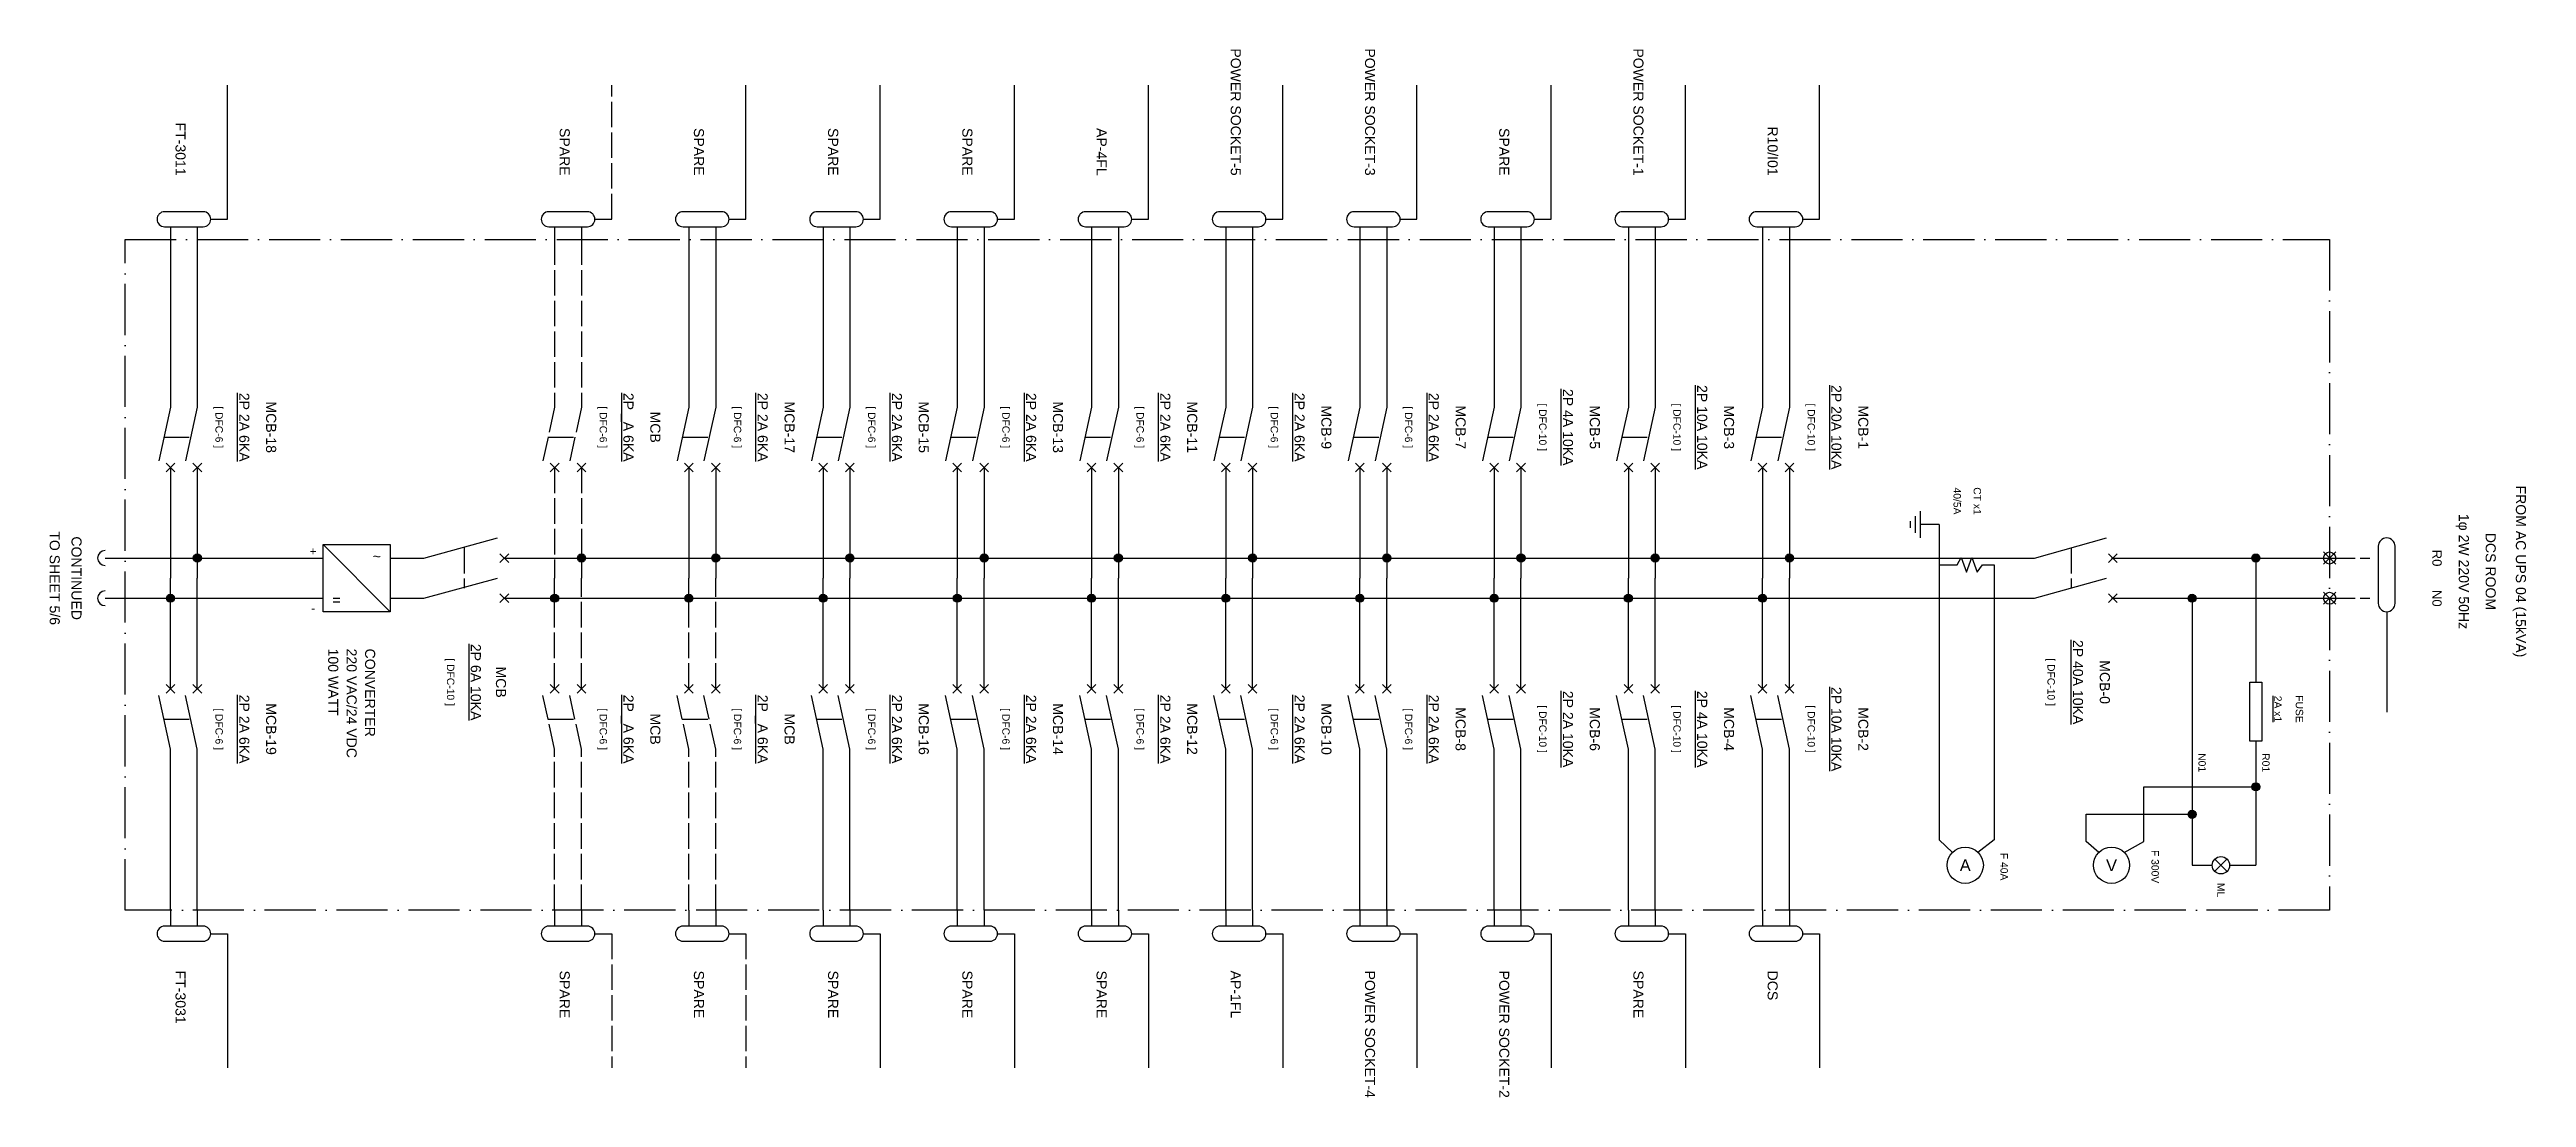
# Model space of a CAD drawing. Header units: millimetres. Extents: x 5 to 744, y 44 to 357.
import ezdxf
from ezdxf.enums import TextEntityAlignment as Align

# ---------------------------------------------------------------- set-up
doc = ezdxf.new("R2010")
doc.units = ezdxf.units.MM
doc.header["$LTSCALE"] = 6
doc.linetypes.add('DASHDOT', pattern=[3.556, 2.54, -0.508, 0, -0.508])
doc.linetypes.add('DASHED', pattern=[1.524, 1.27, -0.254])
for name, color, linetype in [('BREAKER', 7, 'Continuous'), ('ENCLOSURE', 7, 'Continuous'), ('GLAND', 7, 'Continuous'), ('INSTRUMENT', 7, 'Continuous'), ('SPARE', 8, 'Continuous'), ('TEXT', 7, 'Continuous'), ('TEXT_SPARE', 8, 'Continuous'), ('WIRE', 7, 'Continuous')]:
    doc.layers.add(name, color=color, linetype=linetype)
doc.styles.add('DRAW', font='arial.ttf', dxfattribs={"width": 0.8})

msp = doc.modelspace()

# ---------------------------------------------------------------- hatches: boundary and pattern name
at = {"layer": 'SPARE'}
h = msp.add_hatch(color=7, dxfattribs=at)
edge = h.paths.add_edge_path()
edge.add_arc((164, 205), 1.2, 0, 360)
h = msp.add_hatch(color=7, dxfattribs=at)
edge = h.paths.add_edge_path()
edge.add_arc((156, 193), 1.2, 0, 360)
at = {"layer": 'WIRE'}
h = msp.add_hatch(color=7, dxfattribs=at)
edge = h.paths.add_edge_path()
edge.add_arc((49.5, 205), 1.2, 0, 360)
h = msp.add_hatch(color=7, dxfattribs=at)
edge = h.paths.add_edge_path()
edge.add_arc((204, 205), 1.2, 0, 360)
h = msp.add_hatch(color=7, dxfattribs=at)
edge = h.paths.add_edge_path()
edge.add_arc((244, 205), 1.2, 0, 360)
h = msp.add_hatch(color=7, dxfattribs=at)
edge = h.paths.add_edge_path()
edge.add_arc((284, 205), 1.2, 0, 360)
h = msp.add_hatch(color=7, dxfattribs=at)
edge = h.paths.add_edge_path()
edge.add_arc((324, 205), 1.2, 0, 360)
h = msp.add_hatch(color=7, dxfattribs=at)
edge = h.paths.add_edge_path()
edge.add_arc((364, 205), 1.2, 0, 360)
h = msp.add_hatch(color=7, dxfattribs=at)
edge = h.paths.add_edge_path()
edge.add_arc((404, 205), 1.2, 0, 360)
h = msp.add_hatch(color=7, dxfattribs=at)
edge = h.paths.add_edge_path()
edge.add_arc((444, 205), 1.2, 0, 360)
h = msp.add_hatch(color=7, dxfattribs=at)
edge = h.paths.add_edge_path()
edge.add_arc((484, 205), 1.2, 0, 360)
h = msp.add_hatch(color=7, dxfattribs=at)
edge = h.paths.add_edge_path()
edge.add_arc((524, 205), 1.2, 0, 360)
h = msp.add_hatch(color=7, dxfattribs=at)
edge = h.paths.add_edge_path()
edge.add_arc((663, 205), 1.2, 0, 360)
h = msp.add_hatch(color=7, dxfattribs=at)
edge = h.paths.add_edge_path()
edge.add_arc((41.5, 193), 1.2, 0, 360)
h = msp.add_hatch(color=7, dxfattribs=at)
edge = h.paths.add_edge_path()
edge.add_arc((196, 193), 1.2, 0, 360)
h = msp.add_hatch(color=7, dxfattribs=at)
edge = h.paths.add_edge_path()
edge.add_arc((236, 193), 1.2, 0, 360)
h = msp.add_hatch(color=7, dxfattribs=at)
edge = h.paths.add_edge_path()
edge.add_arc((276, 193), 1.2, 0, 360)
h = msp.add_hatch(color=7, dxfattribs=at)
edge = h.paths.add_edge_path()
edge.add_arc((316, 193), 1.2, 0, 360)
h = msp.add_hatch(color=7, dxfattribs=at)
edge = h.paths.add_edge_path()
edge.add_arc((356, 193), 1.2, 0, 360)
h = msp.add_hatch(color=7, dxfattribs=at)
edge = h.paths.add_edge_path()
edge.add_arc((396, 193), 1.2, 0, 360)
h = msp.add_hatch(color=7, dxfattribs=at)
edge = h.paths.add_edge_path()
edge.add_arc((436, 193), 1.2, 0, 360)
h = msp.add_hatch(color=7, dxfattribs=at)
edge = h.paths.add_edge_path()
edge.add_arc((476, 193), 1.2, 0, 360)
h = msp.add_hatch(color=7, dxfattribs=at)
edge = h.paths.add_edge_path()
edge.add_arc((516, 193), 1.2, 0, 360)
h = msp.add_hatch(color=7, dxfattribs=at)
edge = h.paths.add_edge_path()
edge.add_arc((644, 193), 1.2, 0, 360)
h = msp.add_hatch(color=7, dxfattribs=at)
edge = h.paths.add_edge_path()
edge.add_arc((663, 136.8), 1.2, 0, 360)
h = msp.add_hatch(color=7, dxfattribs=at)
edge = h.paths.add_edge_path()
edge.add_arc((644, 128.6), 1.2, 0, 360)

# ---------------------------------------------------------------- linework, layer by layer
at = {"layer": 'BREAKER'}
for p, q in [((41.5, 250), (38, 234)), ((49.5, 250), (46, 234)), ((196, 250), (192.5, 234)), ((204, 250), (200.5, 234)), ((236, 250), (232.5, 234)), ((244, 250), (240.5, 234)), ((276, 250), (272.5, 234)), ((284, 250), (280.5, 234)), ((316, 250), (312.5, 234)), ((324, 250), (320.5, 234)), ((356, 250), (352.5, 234)), ((364, 250), (360.5, 234)), ((396, 250), (392.5, 234)), ((404, 250), (400.5, 234)), ((436, 250), (432.5, 234)), ((444, 250), (440.5, 234)), ((476, 250), (472.5, 234)), ((484, 250), (480.5, 234)), ((516, 250), (512.5, 234)), ((524, 250), (520.5, 234)), ((40.2, 233.3), (42.8, 230.7)), ((40.2, 230.7), (42.8, 233.3)), ((48.2, 233.3), (50.8, 230.7)), ((48.2, 230.7), (50.8, 233.3)), ((194.7, 233.3), (197.3, 230.7)), ((194.7, 230.7), (197.3, 233.3)), ((202.7, 233.3), (205.3, 230.7)), ((202.7, 230.7), (205.3, 233.3)), ((234.7, 233.3), (237.3, 230.7)), ((234.7, 230.7), (237.3, 233.3)), ((242.7, 233.3), (245.3, 230.7)), ((242.7, 230.7), (245.3, 233.3)), ((274.7, 233.3), (277.3, 230.7)), ((274.7, 230.7), (277.3, 233.3)), ((282.7, 233.3), (285.3, 230.7)), ((282.7, 230.7), (285.3, 233.3)), ((314.7, 233.3), (317.3, 230.7)), ((314.7, 230.7), (317.3, 233.3)), ((322.7, 233.3), (325.3, 230.7)), ((322.7, 230.7), (325.3, 233.3)), ((354.7, 233.3), (357.3, 230.7)), ((354.7, 230.7), (357.3, 233.3)), ((362.7, 233.3), (365.3, 230.7)), ((362.7, 230.7), (365.3, 233.3)), ((394.7, 233.3), (397.3, 230.7)), ((394.7, 230.7), (397.3, 233.3)), ((402.7, 233.3), (405.3, 230.7)), ((402.7, 230.7), (405.3, 233.3)), ((434.7, 233.3), (437.3, 230.7)), ((434.7, 230.7), (437.3, 233.3)), ((442.7, 233.3), (445.3, 230.7)), ((442.7, 230.7), (445.3, 233.3)), ((474.7, 233.3), (477.3, 230.7)), ((474.7, 230.7), (477.3, 233.3)), ((482.7, 233.3), (485.3, 230.7)), ((482.7, 230.7), (485.3, 233.3)), ((514.7, 233.3), (517.3, 230.7)), ((514.7, 230.7), (517.3, 233.3)), ((522.7, 233.3), (525.3, 230.7)), ((522.7, 230.7), (525.3, 233.3)), ((117, 205), (139, 211)), ((597, 205), (618.5, 211)), ((139.7, 206.3), (142.3, 203.7)), ((139.7, 203.7), (142.3, 206.3)), ((619.1, 206.3), (621.7, 203.7)), ((619.1, 203.7), (621.7, 206.3)), ((117, 193), (139, 199)), ((139.7, 194.3), (142.3, 191.7)), ((139.7, 191.7), (142.3, 194.3)), ((597, 193), (618.5, 199)), ((619.1, 194.3), (621.7, 191.7)), ((619.1, 191.7), (621.7, 194.3)), ((41.5, 148), (38, 164)), ((40.2, 167.3), (42.8, 164.7)), ((40.2, 164.7), (42.8, 167.3)), ((49.5, 148), (46, 164)), ((48.2, 167.3), (50.8, 164.7)), ((48.2, 164.7), (50.8, 167.3)), ((236, 148), (232.5, 164)), ((234.7, 167.3), (237.3, 164.7)), ((234.7, 164.7), (237.3, 167.3)), ((244, 148), (240.5, 164)), ((242.7, 167.3), (245.3, 164.7)), ((242.7, 164.7), (245.3, 167.3)), ((276, 148), (272.5, 164)), ((274.7, 167.3), (277.3, 164.7)), ((274.7, 164.7), (277.3, 167.3)), ((284, 148), (280.5, 164)), ((282.7, 167.3), (285.3, 164.7)), ((282.7, 164.7), (285.3, 167.3)), ((316, 148), (312.5, 164)), ((314.7, 167.3), (317.3, 164.7)), ((314.7, 164.7), (317.3, 167.3)), ((324, 148), (320.5, 164)), ((322.7, 167.3), (325.3, 164.7)), ((322.7, 164.7), (325.3, 167.3)), ((356, 148), (352.5, 164)), ((354.7, 167.3), (357.3, 164.7)), ((354.7, 164.7), (357.3, 167.3)), ((364, 148), (360.5, 164)), ((362.7, 167.3), (365.3, 164.7)), ((362.7, 164.7), (365.3, 167.3)), ((396, 148), (392.5, 164)), ((394.7, 167.3), (397.3, 164.7)), ((394.7, 164.7), (397.3, 167.3)), ((404, 148), (400.5, 164)), ((402.7, 167.3), (405.3, 164.7)), ((402.7, 164.7), (405.3, 167.3)), ((436, 148), (432.5, 164)), ((434.7, 167.3), (437.3, 164.7)), ((434.7, 164.7), (437.3, 167.3)), ((444, 148), (440.5, 164)), ((442.7, 167.3), (445.3, 164.7)), ((442.7, 164.7), (445.3, 167.3)), ((476, 148), (472.5, 164)), ((474.7, 167.3), (477.3, 164.7)), ((474.7, 164.7), (477.3, 167.3)), ((484, 148), (480.5, 164)), ((482.7, 167.3), (485.3, 164.7)), ((482.7, 164.7), (485.3, 167.3)), ((516, 148), (512.5, 164)), ((514.7, 167.3), (517.3, 164.7)), ((514.7, 164.7), (517.3, 167.3)), ((524, 148), (520.5, 164)), ((522.7, 167.3), (525.3, 164.7)), ((522.7, 164.7), (525.3, 167.3))]:
    msp.add_line(p, q, dxfattribs=at)
at = {"layer": 'BREAKER', "linetype": 'DASHED'}
for p, q in [((39.5, 241), (47.5, 241)), ((194, 241), (202, 241)), ((234, 241), (242, 241)), ((274, 241), (282, 241)), ((314, 241), (322, 241)), ((354, 241), (362, 241)), ((394, 241), (402, 241)), ((434, 241), (442, 241)), ((474, 241), (482, 241)), ((514, 241), (522, 241)), ((129, 208), (129, 196)), ((608, 208), (608, 196)), ((39.5, 157), (47.5, 157)), ((234, 157), (242, 157)), ((274, 157), (282, 157)), ((314, 157), (322, 157)), ((354, 157), (362, 157)), ((394, 157), (402, 157)), ((434, 157), (442, 157)), ((474, 157), (482, 157)), ((514, 157), (522, 157))]:
    msp.add_line(p, q, dxfattribs=at)
at = {"layer": 'ENCLOSURE', "linetype": 'DASHDOT'}
msp.add_lwpolyline([(28, 300), (685, 300), (685, 100), (28, 100), (28, 300)], dxfattribs=at)
at = {"layer": 'GLAND'}
for points in [[(39.75, 303.75), (51.25, 303.75, 1), (51.25, 308.25), (39.75, 308.25, 1)], [(194.25, 303.75), (205.75, 303.75, 1), (205.75, 308.25), (194.25, 308.25, 1)], [(234.25, 303.75), (245.75, 303.75, 1), (245.75, 308.25), (234.25, 308.25, 1)], [(274.25, 303.75), (285.75, 303.75, 1), (285.75, 308.25), (274.25, 308.25, 1)], [(314.25, 303.75), (325.75, 303.75, 1), (325.75, 308.25), (314.25, 308.25, 1)], [(354.25, 303.75), (365.75, 303.75, 1), (365.75, 308.25), (354.25, 308.25, 1)], [(394.25, 303.75), (405.75, 303.75, 1), (405.75, 308.25), (394.25, 308.25, 1)], [(434.25, 303.75), (445.75, 303.75, 1), (445.75, 308.25), (434.25, 308.25, 1)], [(474.25, 303.75), (485.75, 303.75, 1), (485.75, 308.25), (474.25, 308.25, 1)], [(514.25, 303.75), (525.75, 303.75, 1), (525.75, 308.25), (514.25, 308.25, 1)], [(704.5, 208.5, 1), (699.5, 208.5), (699.5, 191.5, 1), (704.5, 191.5)], [(39.75, 90.75), (51.25, 90.75, 1), (51.25, 95.25), (39.75, 95.25, 1)], [(234.25, 90.75), (245.75, 90.75, 1), (245.75, 95.25), (234.25, 95.25, 1)], [(274.25, 90.75), (285.75, 90.75, 1), (285.75, 95.25), (274.25, 95.25, 1)], [(314.25, 90.75), (325.75, 90.75, 1), (325.75, 95.25), (314.25, 95.25, 1)], [(354.25, 90.75), (365.75, 90.75, 1), (365.75, 95.25), (354.25, 95.25, 1)], [(394.25, 90.75), (405.75, 90.75, 1), (405.75, 95.25), (394.25, 95.25, 1)], [(434.25, 90.75), (445.75, 90.75, 1), (445.75, 95.25), (434.25, 95.25, 1)], [(474.25, 90.75), (485.75, 90.75, 1), (485.75, 95.25), (474.25, 95.25, 1)], [(514.25, 90.75), (525.75, 90.75, 1), (525.75, 95.25), (514.25, 95.25, 1)]]:
    msp.add_lwpolyline(points, format="xyb", close=True, dxfattribs=at)
at = {"layer": 'INSTRUMENT'}
for p, q in [((87, 209), (107, 189)), ((650.8, 115.2), (654.4, 111.6)), ((650.8, 111.6), (654.4, 115.2))]:
    msp.add_line(p, q, dxfattribs=at)
for points in [[(87, 209), (107, 209), (107, 189), (87, 189)], [(661.2, 168), (664.8, 168), (664.8, 150.4), (661.2, 150.4)]]:
    msp.add_lwpolyline(points, close=True, dxfattribs=at)
msp.add_lwpolyline([(568.6, 203), (574, 203), (575.2, 205.2), (576.8, 200.8), (578.4, 205.2), (580, 200.8), (581.5, 203), (585, 203)], dxfattribs=at)
for centre, radius in [((576.4, 113.4), 5.4), ((620, 113.4), 5.4), ((652.6, 113.4), 2.6)]:
    msp.add_circle(centre, radius, dxfattribs=at)
at = {"layer": 'SPARE', "linetype": 'DASHED'}
for p, q in [((156, 303.75), (156, 300)), ((164, 303.75), (164, 300)), ((156, 300), (156, 250)), ((164, 300), (164, 250)), ((156, 250), (152.5, 234)), ((164, 250), (160.5, 234)), ((154, 241), (162, 241)), ((156, 232), (156, 199)), ((164, 232), (164, 199)), ((156, 166), (156, 199)), ((164, 166), (164, 199)), ((196, 166), (196, 199)), ((204, 166), (204, 199)), ((156, 148), (152.5, 164)), ((164, 148), (160.5, 164)), ((196, 148), (192.5, 164)), ((204, 148), (200.5, 164)), ((154, 157), (162, 157)), ((194, 157), (202, 157)), ((156, 100), (156, 148)), ((164, 100), (164, 148)), ((196, 100), (196, 148)), ((204, 100), (204, 148)), ((156, 100), (156, 95.25)), ((164, 100), (164, 95.25)), ((196, 100), (196, 95.25)), ((204, 100), (204, 95.25))]:
    msp.add_line(p, q, dxfattribs=at)
at = {"layer": 'SPARE'}
for p, q in [((154.7, 233.3), (157.3, 230.7)), ((154.7, 230.7), (157.3, 233.3)), ((162.7, 233.3), (165.3, 230.7)), ((162.7, 230.7), (165.3, 233.3)), ((154.7, 167.3), (157.3, 164.7)), ((154.7, 164.7), (157.3, 167.3)), ((162.7, 167.3), (165.3, 164.7)), ((162.7, 164.7), (165.3, 167.3)), ((194.7, 167.3), (197.3, 164.7)), ((194.7, 164.7), (197.3, 167.3)), ((202.7, 167.3), (205.3, 164.7)), ((202.7, 164.7), (205.3, 167.3))]:
    msp.add_line(p, q, dxfattribs=at)
at = {"layer": 'SPARE', "linetype": 'DASHED'}
for points in [[(168, 306), (173, 306), (173, 346)], [(168, 93), (173, 93), (173, 53)], [(208, 93), (213, 93), (213, 53)]]:
    msp.add_lwpolyline(points, dxfattribs=at)
at = {"layer": 'SPARE'}
for points in [[(154.25, 303.75), (165.75, 303.75, 1), (165.75, 308.25), (154.25, 308.25, 1)], [(154.25, 90.75), (165.75, 90.75, 1), (165.75, 95.25), (154.25, 95.25, 1)], [(194.25, 90.75), (205.75, 90.75, 1), (205.75, 95.25), (194.25, 95.25, 1)]]:
    msp.add_lwpolyline(points, format="xyb", close=True, dxfattribs=at)
for centre in [(164, 205), (156, 193)]:
    msp.add_circle(centre, 1.2, dxfattribs=at)
at = {"layer": 'WIRE', "linetype": 'DASHED'}
for p, q in [((41.5, 303.75), (41.5, 300)), ((49.5, 303.75), (49.5, 300)), ((196, 303.75), (196, 300)), ((204, 303.75), (204, 300)), ((236, 303.75), (236, 300)), ((244, 303.75), (244, 300)), ((276, 303.75), (276, 300)), ((284, 303.75), (284, 300)), ((316, 303.75), (316, 300)), ((324, 303.75), (324, 300)), ((356, 303.75), (356, 300)), ((364, 303.75), (364, 300)), ((396, 303.75), (396, 300)), ((404, 303.75), (404, 300)), ((436, 303.75), (436, 300)), ((444, 303.75), (444, 300)), ((476, 303.75), (476, 300)), ((484, 303.75), (484, 300)), ((516, 303.75), (516, 300)), ((524, 303.75), (524, 300)), ((685, 205), (696, 205)), ((685, 193), (696, 193)), ((41.5, 100), (41.5, 95.25)), ((49.5, 100), (49.5, 95.25)), ((236, 100), (236, 95.25)), ((244, 100), (244, 95.25)), ((276, 100), (276, 95.25)), ((284, 100), (284, 95.25)), ((316, 100), (316, 95.25)), ((324, 100), (324, 95.25)), ((356, 100), (356, 95.25)), ((364, 100), (364, 95.25)), ((396, 100), (396, 95.25)), ((404, 100), (404, 95.25)), ((436, 100), (436, 95.25)), ((444, 100), (444, 95.25)), ((476, 100), (476, 95.25)), ((484, 100), (484, 95.25)), ((516, 100), (516, 95.25)), ((524, 100), (524, 95.25))]:
    msp.add_line(p, q, dxfattribs=at)
at = {"layer": 'WIRE'}
for p, q in [((41.5, 300), (41.5, 250)), ((49.5, 300), (49.5, 250)), ((196, 300), (196, 250)), ((204, 300), (204, 250)), ((236, 300), (236, 250)), ((244, 300), (244, 250)), ((276, 300), (276, 250)), ((284, 300), (284, 250)), ((316, 300), (316, 250)), ((324, 300), (324, 250)), ((356, 300), (356, 250)), ((364, 300), (364, 250)), ((396, 300), (396, 250)), ((404, 300), (404, 250)), ((436, 300), (436, 250)), ((444, 300), (444, 250)), ((476, 300), (476, 250)), ((484, 300), (484, 250)), ((516, 300), (516, 250)), ((524, 300), (524, 250)), ((41.5, 232), (41.5, 199)), ((49.5, 232), (49.5, 199)), ((196, 232), (196, 199)), ((204, 232), (204, 199)), ((236, 232), (236, 199)), ((244, 232), (244, 199)), ((276, 232), (276, 199)), ((284, 232), (284, 199)), ((316, 232), (316, 199)), ((324, 232), (324, 199)), ((356, 232), (356, 199)), ((364, 232), (364, 199)), ((396, 232), (396, 199)), ((404, 232), (404, 199)), ((436, 232), (436, 199)), ((444, 232), (444, 199)), ((476, 232), (476, 199)), ((484, 232), (484, 199)), ((516, 232), (516, 199)), ((524, 232), (524, 199)), ((560, 216), (560, 214)), ((561.5, 217.5), (561.5, 212.5)), ((563, 219), (563, 211)), ((568.6, 215), (563, 215)), ((683.2, 206.8), (686.8, 203.2)), ((683.2, 203.2), (686.8, 206.8)), ((22, 205), (87, 205)), ((107, 205), (117, 205)), ((141, 205), (597, 205)), ((568.6, 203), (568.6, 121)), ((585, 203), (585, 121)), ((620, 205), (685, 205)), ((663, 205), (663, 168)), ((696, 205), (697, 205)), ((22, 193), (87, 193)), ((41.5, 166), (41.5, 199)), ((49.5, 166), (49.5, 199)), ((107, 193), (117, 193)), ((141, 193), (597, 193)), ((236, 166), (236, 199)), ((244, 166), (244, 199)), ((276, 166), (276, 199)), ((284, 166), (284, 199)), ((316, 166), (316, 199)), ((324, 166), (324, 199)), ((356, 166), (356, 199)), ((364, 166), (364, 199)), ((396, 166), (396, 199)), ((404, 166), (404, 199)), ((436, 166), (436, 199)), ((444, 166), (444, 199)), ((476, 166), (476, 199)), ((484, 166), (484, 199)), ((516, 166), (516, 199)), ((524, 166), (524, 199)), ((620, 193), (685, 193)), ((644, 193), (644, 113.4)), ((683.2, 194.8), (686.8, 191.2)), ((683.2, 191.2), (686.8, 194.8)), ((696, 193), (697, 193)), ((702, 189), (702, 159)), ((41.5, 100), (41.5, 148)), ((49.5, 100), (49.5, 148)), ((236, 100), (236, 148)), ((244, 100), (244, 148)), ((276, 100), (276, 148)), ((284, 100), (284, 148)), ((316, 100), (316, 148)), ((324, 100), (324, 148)), ((356, 100), (356, 148)), ((364, 100), (364, 148)), ((396, 100), (396, 148)), ((404, 100), (404, 148)), ((436, 100), (436, 148)), ((444, 100), (444, 148)), ((476, 100), (476, 148)), ((484, 100), (484, 148)), ((516, 100), (516, 148)), ((524, 100), (524, 148)), ((663, 150.4), (663, 113.4)), ((644, 113.4), (650, 113.4)), ((655.2, 113.4), (663, 113.4))]:
    msp.add_line(p, q, dxfattribs=at)
for points in [[(53.5, 306), (58.5, 306), (58.5, 346)], [(208, 306), (213, 306), (213, 346)], [(248, 306), (253, 306), (253, 346)], [(288, 306), (293, 306), (293, 346)], [(328, 306), (333, 306), (333, 346)], [(368, 306), (373, 306), (373, 346)], [(408, 306), (413, 306), (413, 346)], [(448, 306), (453, 306), (453, 346)], [(488, 306), (493, 306), (493, 346)], [(528, 306), (533, 306), (533, 346)], [(568.6, 215), (568.6, 203)], [(623.78, 117.18), (629.6, 120.5), (629.6, 136.8), (663, 136.8)], [(616.22, 117.18), (612.4, 120.5), (612.4, 128.6), (644, 128.6)], [(568.6, 121), (572.62, 117.18)], [(585, 121), (580.18, 117.18)], [(53.5, 93), (58.5, 93), (58.5, 53)], [(248, 93), (253, 93), (253, 53)], [(288, 93), (293, 93), (293, 53)], [(328, 93), (333, 93), (333, 53)], [(368, 93), (373, 93), (373, 53)], [(408, 93), (413, 93), (413, 53)], [(448, 93), (453, 93), (453, 53)], [(488, 93), (493, 93), (493, 53)], [(528, 93), (533, 93), (533, 53)]]:
    msp.add_lwpolyline(points, dxfattribs=at)
for centre, radius in [((685, 205), 1.8), ((49.5, 205), 1.2), ((204, 205), 1.2), ((244, 205), 1.2), ((284, 205), 1.2), ((324, 205), 1.2), ((364, 205), 1.2), ((404, 205), 1.2), ((444, 205), 1.2), ((484, 205), 1.2), ((524, 205), 1.2), ((663, 205), 1.2), ((41.5, 193), 1.2), ((196, 193), 1.2), ((236, 193), 1.2), ((276, 193), 1.2), ((316, 193), 1.2), ((356, 193), 1.2), ((396, 193), 1.2), ((436, 193), 1.2), ((476, 193), 1.2), ((516, 193), 1.2), ((644, 193), 1.2), ((685, 193), 1.8), ((663, 136.8), 1.2), ((644, 128.6), 1.2)]:
    msp.add_circle(centre, radius, dxfattribs=at)
for centre in [(22, 205), (22, 193)]:
    msp.add_arc(centre, 2.2, 90, 270, dxfattribs=at)

# ---------------------------------------------------------------- texts
at = {"layer": 'TEXT', "style": 'DRAW'}
for s, p in [('POWER SOCKET-5', (359, 319)), ('POWER SOCKET-3', (399, 319)), ('POWER SOCKET-1', (479, 319)), ('FT-3011', (44.5, 319)), ('SPARE', (199, 319)), ('SPARE', (239, 319)), ('SPARE', (279, 319)), ('AP-4FL', (319, 319)), ('SPARE', (439, 319)), ('R10/I01', (519, 319))]:
    msp.add_text(s, height=3, rotation=270, dxfattribs=at).set_placement(p, align=Align.MIDDLE_RIGHT)
for s, height, p in [('%%U2P 2A 6KA', 3, (63.5, 244)), ('MCB-18', 3, (71.5, 244)), ('%%U2P 2A 6KA', 3, (218, 244)), ('MCB-17', 3, (226, 244)), ('%%U2P 2A 6KA', 3, (258, 244)), ('MCB-15', 3, (266, 244)), ('%%U2P 2A 6KA', 3, (298, 244)), ('MCB-13', 3, (306, 244)), ('%%U2P 2A 6KA', 3, (338, 244)), ('MCB-11', 3, (346, 244)), ('%%U2P 2A 6KA', 3, (378, 244)), ('%%U2P 2A 6KA', 3, (418, 244)), ('%%U2P 4A 10KA', 3, (458, 244)), ('%%U2P 10A 10KA', 3, (498, 244)), ('%%U2P 20A 10KA', 3, (538, 244)), ('[ DFC-6 ]', 2.2, (56, 244)), ('[ DFC-6 ]', 2.2, (210.5, 244)), ('[ DFC-6 ]', 2.2, (250.5, 244)), ('[ DFC-6 ]', 2.2, (290.5, 244)), ('[ DFC-6 ]', 2.2, (330.5, 244)), ('[ DFC-6 ]', 2.2, (370.5, 244)), ('MCB-9', 3, (386, 244)), ('[ DFC-6 ]', 2.2, (410.5, 244)), ('MCB-7', 3, (426, 244)), ('[ DFC-10 ]', 2.2, (450.5, 244)), ('MCB-5', 3, (466, 244)), ('[ DFC-10 ]', 2.2, (490.5, 244)), ('MCB-3', 3, (506, 244)), ('[ DFC-10 ]', 2.2, (530.5, 244)), ('MCB-1', 3, (546, 244)), ('40/5A', 2.2, (574, 222)), ('CT x1', 2.2, (580, 222)), ('FROM AC UPS 04 (15kVA)', 3, (742, 201)), ('1φ 2W 220V 50Hz', 3, (725, 201)), ('TO SHEET 5/6', 3, (7, 199)), ('CONTINUED', 3, (13.5, 199)), ('R0', 2.8, (717, 205)), ('DCS ROOM', 3, (733, 201)), ('N0', 2.8, (717, 193)), ('%%U2P 6A 10KA', 3, (132.5, 168)), ('%%U2P 40A 10KA', 3, (610, 168)), ('[ DFC-10 ]', 2.2, (125, 168)), ('MCB', 3, (140, 168)), ('[ DFC-10 ]', 2.2, (602, 168)), ('MCB-0', 3, (618, 168)), ('%%U2P 2A 6KA', 3, (63.5, 154)), ('%%U2P 2A 6KA', 3, (258, 154)), ('%%U2P 2A 6KA', 3, (298, 154)), ('%%U2P 2A 6KA', 3, (338, 154)), ('%%U2P 2A 6KA', 3, (378, 154)), ('%%U2P 2A 6KA', 3, (418, 154)), ('%%U2P 2A 10KA', 3, (458, 154)), ('%%U2P 4A 10KA', 3, (498, 154)), ('%%U2P 10A 10KA', 3, (538, 154)), ('%%U2A x1', 2.2, (669.6, 160)), ('FUSE', 2.2, (676, 160)), ('[ DFC-6 ]', 2.2, (56, 154)), ('MCB-19', 3, (71.5, 154)), ('[ DFC-6 ]', 2.2, (250.5, 154)), ('MCB-16', 3, (266, 154)), ('[ DFC-6 ]', 2.2, (290.5, 154)), ('MCB-14', 3, (306, 154)), ('[ DFC-6 ]', 2.2, (330.5, 154)), ('MCB-12', 3, (346, 154)), ('[ DFC-6 ]', 2.2, (370.5, 154)), ('MCB-10', 3, (386, 154)), ('[ DFC-6 ]', 2.2, (410.5, 154)), ('MCB-8', 3, (426, 154)), ('[ DFC-10 ]', 2.2, (450.5, 154)), ('MCB-6', 3, (466, 154)), ('[ DFC-10 ]', 2.2, (490.5, 154)), ('MCB-4', 3, (506, 154)), ('[ DFC-10 ]', 2.2, (530.5, 154)), ('MCB-2', 3, (546, 154)), ('N01', 2.2, (647, 144)), ('R01', 2.2, (666, 144)), ('F 40A', 2.2, (588, 113)), ('F 300V', 2.2, (633, 113)), ('ML', 2.2, (652.6, 106))]:
    msp.add_text(s, height=height, rotation=270, dxfattribs=at).set_placement(p, align=Align.MIDDLE_CENTER)
for s, height, p in [('+', 2.5, (84, 207)), ('~', 3, (103, 205.5)), ('=', 3, (91, 192.5)), ('-', 2.5, (84, 190)), ('A', 3.5, (576.4, 113.4)), ('V', 3.5, (620, 113.4))]:
    msp.add_text(s, height=height, dxfattribs=at).set_placement(p, align=Align.MIDDLE_CENTER)
for s, p in [('100 WATT', (90, 178)), ('220 VAC/24 VDC', (95.5, 178)), ('CONVERTER', (101, 178)), ('FT-3031', (44.5, 82)), ('SPARE', (239, 82)), ('SPARE', (279, 82)), ('SPARE', (319, 82)), ('AP-1FL', (359, 82)), ('POWER SOCKET-4', (399, 82)), ('POWER SOCKET-2', (439, 82)), ('SPARE', (479, 82)), ('DCS', (519, 82))]:
    msp.add_text(s, height=3, rotation=270, dxfattribs=at).set_placement(p, align=Align.MIDDLE_LEFT)
at = {"layer": 'TEXT_SPARE', "style": 'DRAW'}
msp.add_text('SPARE', height=3, rotation=270, dxfattribs=at).set_placement((159, 319), align=Align.MIDDLE_RIGHT)
for s, height, p in [('%%U2P _A 6KA', 3, (178, 244)), ('[ DFC-6 ]', 2.2, (170.5, 244)), ('MCB', 3, (186, 244)), ('%%U2P _A 6KA', 3, (178, 154)), ('%%U2P _A 6KA', 3, (218, 154)), ('[ DFC-6 ]', 2.2, (170.5, 154)), ('MCB', 3, (186, 154)), ('[ DFC-6 ]', 2.2, (210.5, 154)), ('MCB', 3, (226, 154))]:
    msp.add_text(s, height=height, rotation=270, dxfattribs=at).set_placement(p, align=Align.MIDDLE_CENTER)
for p in [(159, 82), (199, 82)]:
    msp.add_text('SPARE', height=3, rotation=270, dxfattribs=at).set_placement(p, align=Align.MIDDLE_LEFT)

doc.saveas('drawing.dxf')
